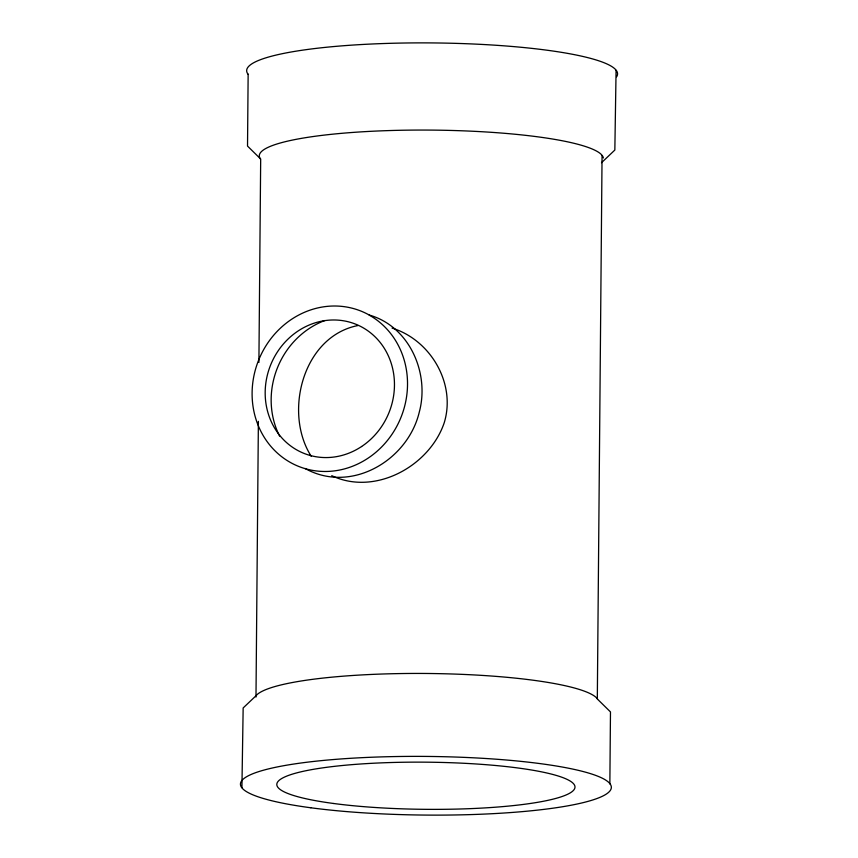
<?xml version="1.0" encoding="UTF-8"?>
<svg xmlns="http://www.w3.org/2000/svg" width="858" height="858" viewBox="0 0 858 858"><rect width="100%" height="100%" fill="white"/><g stroke="black" fill="none" stroke-linecap="round" stroke-linejoin="round"><path stroke-width="1.29" d="M241.924 787.601L243.157 707.957L256.499 695.291M248.144 74.088L247.522 146.075L260.682 159.02L258.901 362.451M255.984 697.039L258.387 421.342M602.059 155.609L597.318 698.98L610.478 711.925L609.856 783.912M616.076 70.399L614.843 150.043L601.501 162.709M358.076 325.514C302.949 336.207 283.247 412.559 311.239 456.295M331.756 475.664C374.935 496.289 429.622 466.119 444.24 422.704C456.241 383.472 430.459 339.865 392.074 328.088M305.105 468.479C350.943 494.176 407.85 460.403 419.294 412.065C429.794 373.187 409.491 326.437 369.24 315.036A83.644 76.684 -67.9 0 0 252.102 393.103A83.644 76.684 -67.9 0 0 368.125 458.129A83.644 76.684 -67.9 0 0 369.208 315.09M256.37 695.28A172.083 27.22 0.5 0 1 429.139 673.498A172.083 27.22 0.5 0 1 597.543 698.98M279.611 436.154A80.309 73.627 -67.9 0 1 324.839 320.517M260.457 159.02A172.083 27.22 0.5 0 1 418.833 130.062A172.083 27.22 0.5 0 1 603.378 157.979M247.93 74.099A185.457 29.333 0.5 0 1 430.77 42.911A185.457 29.333 0.5 0 1 616.591 76.812M333.665 803.496A149.11 23.584 0.5 0 0 573.466 790.368A149.11 23.584 0.5 0 0 370.527 763.384A149.11 23.584 0.5 0 0 333.665 803.496M361.615 446.514A69.584 63.792 -67.9 0 0 362.655 327.509A69.584 63.792 -67.9 0 0 265.176 392.299A69.584 63.792 -67.9 0 0 361.615 446.514M310.843 807.775A185.457 29.333 0.5 0 0 609.373 791.569A185.457 29.333 0.5 0 0 357.443 757.904A185.457 29.333 0.5 0 0 310.843 807.775"/></g></svg>
